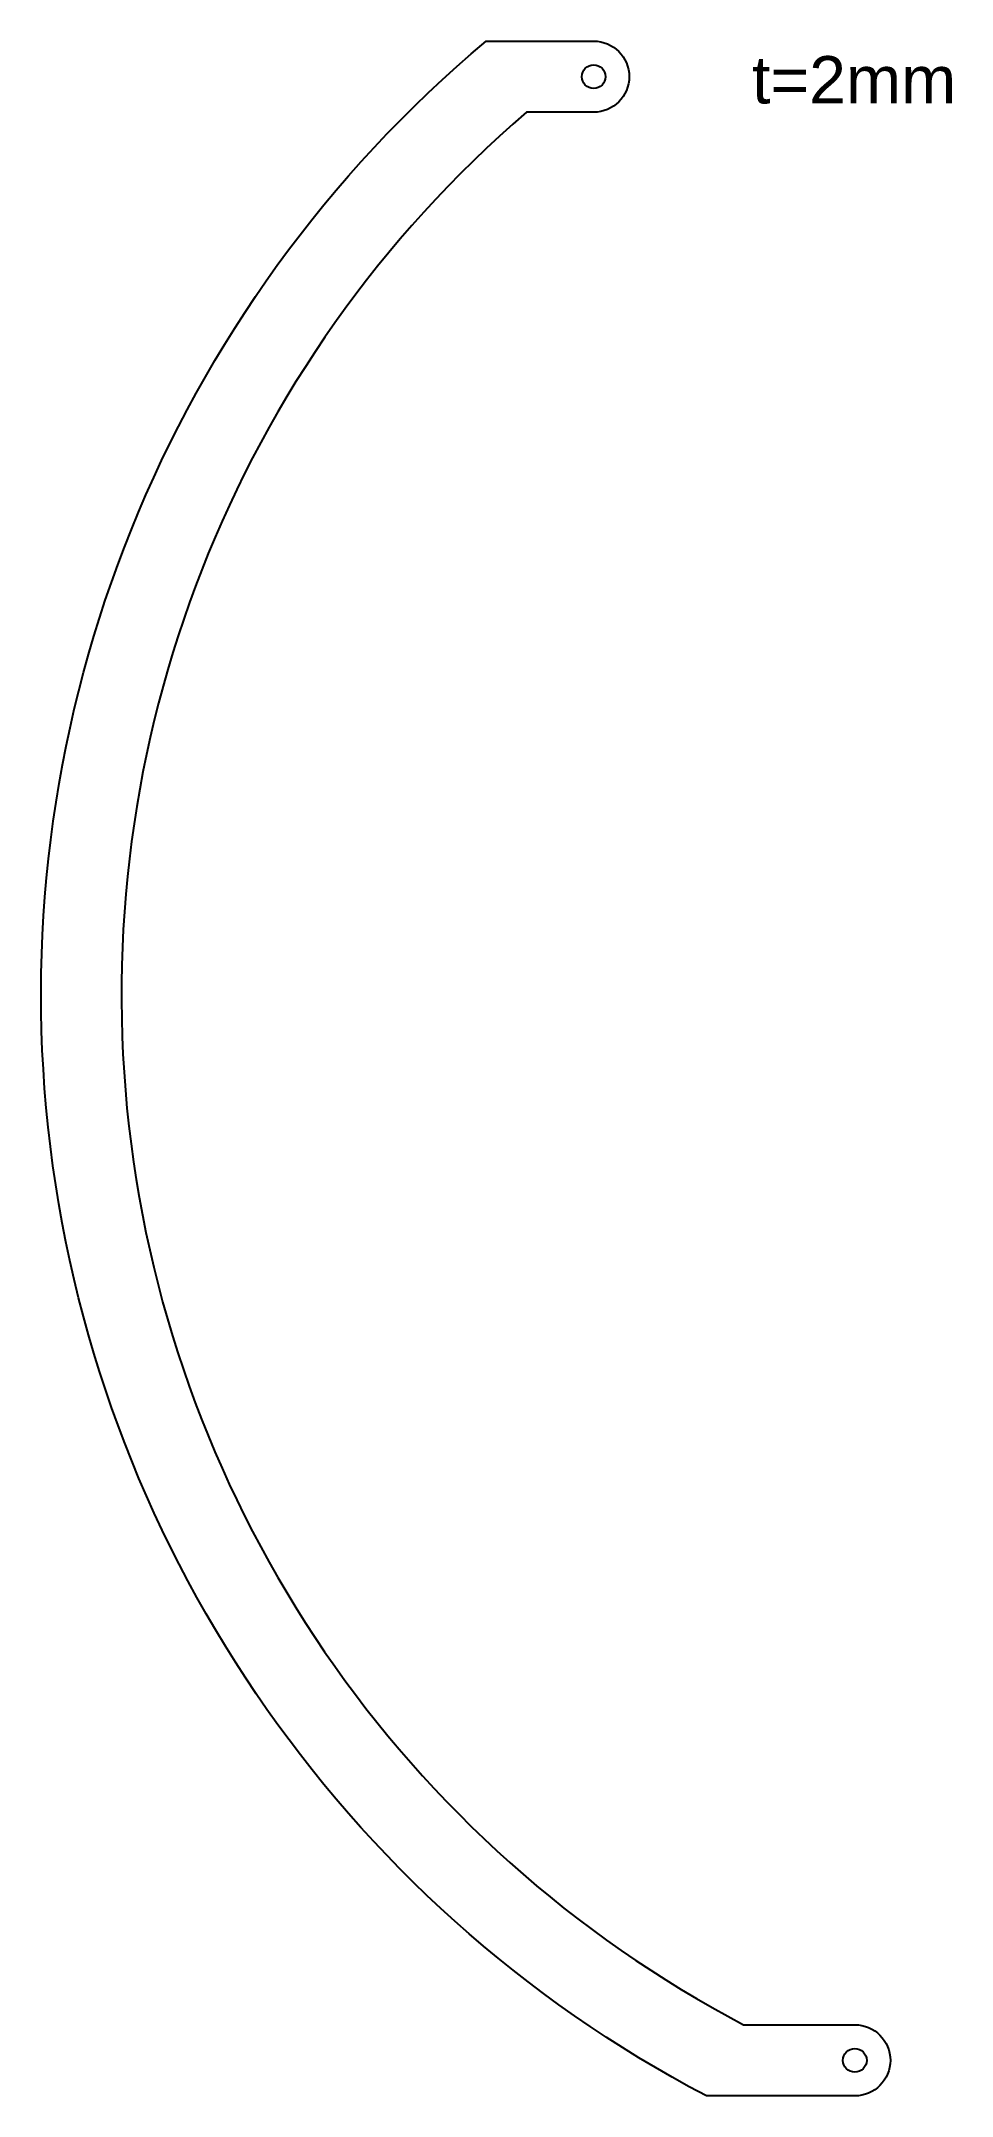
# Model space of a CAD drawing. Header units: millimetres. Extents: x -56 to 21, y 0 to 173.
import ezdxf

# ---------------------------------------------------------------- set-up
doc = ezdxf.new("R2010")
doc.units = ezdxf.units.MM
doc.header["$MEASUREMENT"] = 0
doc.layers.get('0').update_dxf_attribs({"true_color": 0xffffff})
doc.layers.add('AUSSENPROFILE', color=7, linetype='Continuous', true_color=0xffffff)
doc.layers.add('INNENPROFILE', color=7, linetype='Continuous', true_color=0xffffff)
doc.styles.add('textstyle15', font='')
doc.styles.get('textstyle15').set_extended_font_data('Arial')

msp = doc.modelspace()

# ---------------------------------------------------------------- linework, layer by layer
at = {"layer": 'AUSSENPROFILE'}
msp.add_lwpolyline([(12.53, 6, -1), (12.53, 0), (0, 0, -0.533353), (-18.59, 173.4), (-9.51, 173.4, -1), (-9.51, 167.4), (-15.18, 167.4, 0.529293), (3.15, 6)], format="xyb", close=True, dxfattribs=at)
at = {"layer": 'INNENPROFILE'}
for centre in [(-9.51, 170.4), (12.53, 3)]:
    msp.add_circle(centre, 1, dxfattribs=at)

# ---------------------------------------------------------------- texts
at = {"insert": (3.86, 172.14), "char_height": 4, "attachment_point": 1, "style": 'textstyle15'}
msp.add_mtext('t=2mm', dxfattribs=at)

doc.saveas('drawing.dxf')
